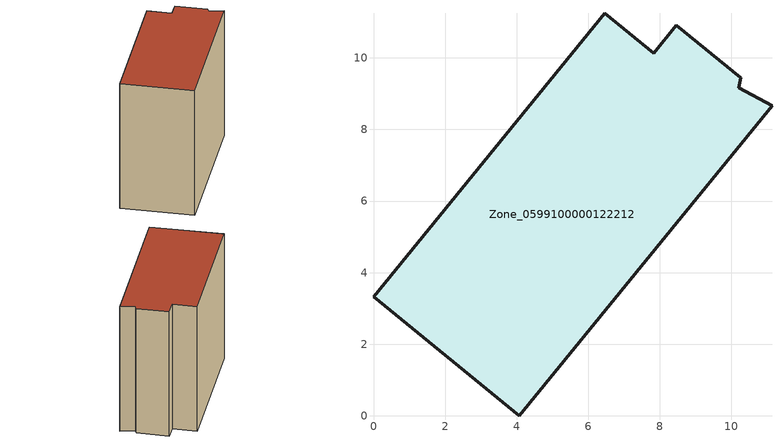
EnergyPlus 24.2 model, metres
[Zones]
Zone_0599100000122212
 floor ground (C_G): 0,3.33 6.46,11.25 7.83,10.13 8.46,10.91 10.26,9.44 10.2,9.16 11.13,8.67 4.07,0 z0
 wall outside (C_F): 6.46,11.25 0,3.33 4.07,0 11.13,8.67 10.2,9.16 10.26,9.44 8.46,10.91 7.83,10.13 6.46,11.25 z0:9.84
 roof outside (C_R): 11.13,8.67 10.2,9.16 10.26,9.44 8.46,10.91 7.83,10.13 6.46,11.25 0,3.33 4.07,0 z9.84
[BUILDING]
Pand.0599100000122212: North Axis=0; Terrain=City; Loads Convergence Tolerance Value=0.04; Temperature Convergence Tolerance Value=0.4; Solar Distribution=FullExterior; Maximum Number of Warmup Days=25; Minimum Number of Warmup Days=1
[Site:Location]
Rotterdam.The.Hague.AP_ZH_NLD Design_Conditions: Latitude=51.96; Longitude=4.45; Time Zone=1; Elevation=-4.5
[SITE:GROUNDTEMPERATURE:BUILDINGSURFACE]
18, 18, 18, 18, 18, 18, 18, 18, 18, 18, 18, 18
[MATERIAL] Thermal Absorptance=0.9; Solar Absorptance=0.7; Visible Absorptance=0.7
Name | Roughness | Thickness | Conductivity | Density | Specific Heat
G.TI.1946 | MediumSmooth | 0.15 | 1 | 540 | 1210
F.TI.1946 | Rough | 0.3 | 0.857143 | 1920 | 840
R.TI.1946 | MediumRough | 0.2 | 0.1 | 1500 | 1000
[CONSTRUCTION]
C_G: G.TI.1946
C_F: F.TI.1946
C_R: R.TI.1946
[ZONE]
Zone_0599100000122212: Type=1; Multiplier=1; Ceiling Height=Autocalculate; Volume=Autocalculate; Floor Area=autocalculate; Part of Total Floor Area=Yes
[ZONEINFILTRATION:DESIGNFLOWRATE]
Infil_Zone_0599100000122212: Zone or ZoneList or Space or SpaceList=Zone_0599100000122212; Schedule=AlwaysOn; Design Flow Rate Calculation Method=Flow/Area; Flow Rate per Floor Area=0.003; Constant Term Coefficient=1; Temperature Term Coefficient=0; Velocity Term Coefficient=0; Velocity Squared Term Coefficient=0
[HVACTEMPLATE:ZONE:IDEALLOADSAIRSYSTEM]
Zone_0599100000122212: Maximum Heating Supply Air Temperature=50; Minimum Cooling Supply Air Temperature=13; Maximum Heating Supply Air Humidity Ratio=0.0156; Minimum Cooling Supply Air Humidity Ratio=0.0077; Heating Limit=NoLimit; Cooling Limit=NoLimit; Dehumidification Control Type=ConstantSensibleHeatRatio; Cooling Sensible Heat Ratio=0.7; Dehumidification Setpoint=60; Humidification Control Type=None; Humidification Setpoint=30; Outdoor Air Method=None; Outdoor Air Flow Rate per Person=0.00944; Outdoor Air Flow Rate per Zone Floor Area=0; Outdoor Air Flow Rate per Zone=0; Demand Controlled Ventilation Type=None; Outdoor Air Economizer Type=NoEconomizer; Heat Recovery Type=None; Sensible Heat Recovery Effectiveness=0.7; Latent Heat Recovery Effectiveness=0.65
[ZONECONTROL:THERMOSTAT]
ThermostatControl_Zone_0599100000122212: Zone or ZoneList=Zone_0599100000122212; Control Type Schedule=DualSetpointControlType; Control 1=Thermostat_Zone_0599100000122212; Temperature Difference Between Cutout And Setpoint=0
[THERMOSTATSETPOINT:DUALSETPOINT]
Thermostat_Zone_0599100000122212: Heating Setpoint Temperature Schedule=HeatingSetpoint_Zone_0599100000122212; Cooling Setpoint Temperature Schedule=CoolingSetpoint_Zone_0599100000122212
[SCHEDULE:COMPACT]
HeatingSetpoint_Zone_0599100000122212: Through: 12/31, For: AllDays, Until: 24:00, 21
CoolingSetpoint_Zone_0599100000122212: Through: 12/31, For: AllDays, Until: 24:00, 24
DualSetpointControlType: Through: 12/31, For: AllDays, Until: 24:00, 4
AlwaysOn: Through: 12/31, For: AllDays, Until: 24:00, 1
